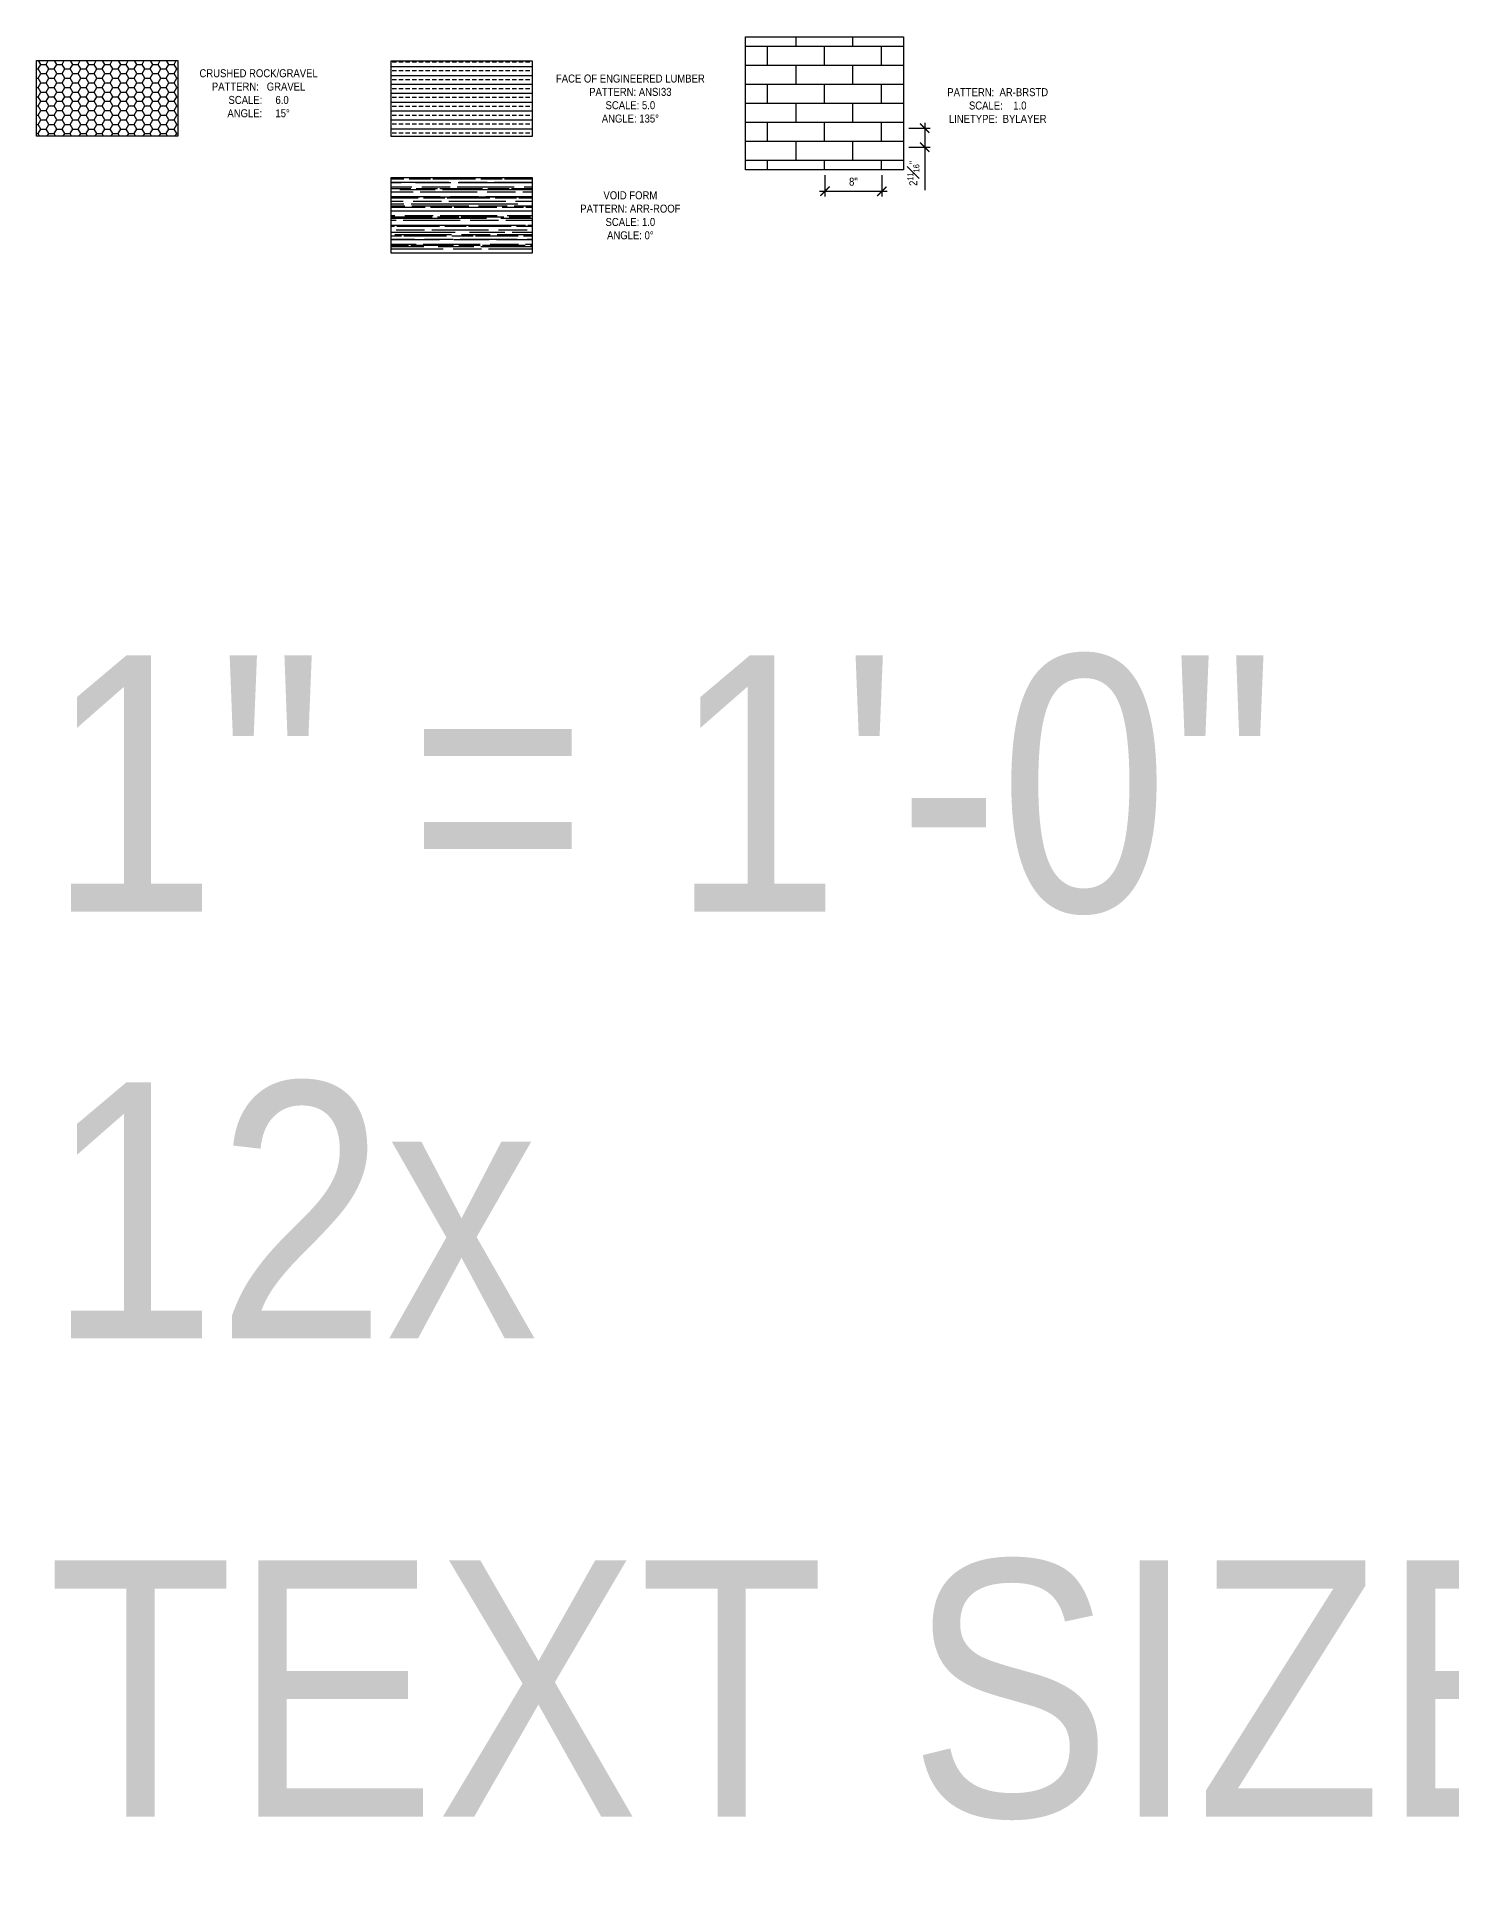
# Model space of a CAD drawing. Header units: inches. Extents: x -2661 to 42767, y -1222 to 9099.
# Drawn here: x 3613.2 to 3812.1, y 1213.3 to 1471.1 of the extents above; entities that cross this region are included whole.
import ezdxf

# ---------------------------------------------------------------- set-up
doc = ezdxf.new("R2010")
doc.units = ezdxf.units.IN
doc.header["$LTSCALE"] = 12
doc.header["$MEASUREMENT"] = 0
doc.header["$PDMODE"] = 3
doc.layers.get('0').update_dxf_attribs({"linetype": 'CONTINUOUS'})
doc.layers.get('DefPoints').update_dxf_attribs({"color": 251, "linetype": 'CONTINUOUS'})
doc.layers.add('S-ANNO-DIMS', color=2, linetype='CONTINUOUS')
doc.layers.add('S-ANNO-NOTE', color=4, linetype='CONTINUOUS')
doc.layers.add('S-ANNO-NONPLOT', color=253, linetype='CONTINUOUS', plot=False, transparency=0.5)
doc.layers.add('S-HATCH-SOIL', color=7, linetype='CONTINUOUS', true_color=0x8f8f8f, transparency=0.8)
doc.layers.add('S-HATCH1', color=1, linetype='CONTINUOUS', transparency=0.5)
doc.styles.add('Arial', font='arial.ttf', dxfattribs={"width": 0.85})
doc.dimstyles.new('DIM-12_Se', dxfattribs={"dimscale": 12, "dimtxt": 0.09375, "dimasz": 0.109375, "dimexe": 0.0625, "dimexo": 0.0625, "dimgap": 0.0625, "dimtad": 1, "dimdec": 4, "dimzin": 11, "dimdsep": 46, "dimlunit": 4, "dimtxsty": 'Arial', "dimblk": 'ARCHTICK', "dimcen": 0.125, "dimdle": 0.0625, "dimclrd": 256, "dimclre": 256, "dimclrt": 4, "dimadec": 0, "dimazin": 0, "dimtfac": 0.75, "dimtdec": 4, "dimtmove": 0, "dimatfit": 3, "dimfxl": 1, "dimfrac": 1, "dimtolj": 1, "dimtzin": 0, "dimarcsym": 0})

# ---------------------------------------------------------------- blocks, each defined once
blk = doc.blocks.new('_ARCHTICK')
at = {"color": 0, "linetype": 'ByBlock', "const_width": 0.15}
blk.add_lwpolyline([(-0.5, -0.5), (0.5, 0.5)], dxfattribs=at)
blk = doc.blocks.new('*D558')
at = {"layer": 'DefPoints', "color": 0, "transparency": 16777216}
for p in [(3724.03, 1452.33), (3732.03, 1452.33), (3732.03, 1449.33)]:
    blk.add_point(p, dxfattribs=at)
at = {"layer": 'S-ANNO-DIMS', "lineweight": -2, "transparency": 16777216}
for p, q in [((3724.03, 1451.58), (3724.03, 1448.58)), ((3732.03, 1451.58), (3732.03, 1448.58)), ((3723.28, 1449.33), (3732.78, 1449.33))]:
    blk.add_line(p, q, dxfattribs=at)
at = {"layer": 'S-ANNO-DIMS', "lineweight": -2, "transparency": 16777216, "xscale": 1.3125, "yscale": 1.3125, "zscale": 1.3125, "rotation": 180}
blk.add_blockref('_ARCHTICK', (3724.03, 1449.33), dxfattribs=at)
at = {"layer": 'S-ANNO-DIMS', "lineweight": -2, "transparency": 16777216, "xscale": 1.3125, "yscale": 1.3125, "zscale": 1.3125}
blk.add_blockref('_ARCHTICK', (3732.03, 1449.33), dxfattribs=at)
at = {"layer": 'S-ANNO-DIMS', "color": 4, "transparency": 16777216, "insert": (3728.03, 1450.66), "char_height": 1.125, "attachment_point": 5, "style": 'Arial'}
blk.add_mtext('\\A1;8"', dxfattribs=at)
blk = doc.blocks.new('*D559')
at = {"layer": 'DefPoints', "color": 0, "transparency": 16777216}
for p in [(3735.06, 1458.18), (3735.06, 1455.51), (3738.06, 1455.51)]:
    blk.add_point(p, dxfattribs=at)
at = {"layer": 'S-ANNO-DIMS', "lineweight": -2, "transparency": 16777216}
for p, q in [((3735.81, 1458.18), (3738.81, 1458.18)), ((3738.06, 1458.93), (3738.06, 1455.51)), ((3735.81, 1455.51), (3738.81, 1455.51)), ((3738.06, 1455.51), (3738.06, 1449.47))]:
    blk.add_line(p, q, dxfattribs=at)
at = {"layer": 'S-ANNO-DIMS', "lineweight": -2, "transparency": 16777216, "xscale": 1.3125, "yscale": 1.3125, "zscale": 1.3125}
for p, rotation in [((3738.06, 1458.18), 90), ((3738.06, 1455.51), 270)]:
    blk.add_blockref('_ARCHTICK', p, dxfattribs=dict(at, rotation=rotation))
at = {"layer": 'S-ANNO-DIMS', "color": 4, "transparency": 16777216, "insert": (3736.45, 1451.84), "char_height": 1.125, "attachment_point": 5, "rotation": 90, "style": 'Arial'}
blk.add_mtext('\\A1;2{\\H0.75x;\\S11#16;}"', dxfattribs=at)

msp = doc.modelspace()

# ---------------------------------------------------------------- hatches: boundary and pattern name
at = {"layer": 'S-HATCH-SOIL'}
h = msp.add_hatch(dxfattribs=at)
h.set_pattern_fill('HONEY', color=256, scale=6, style=0)
h.set_pattern_definition([(0, (4.75514, -48.8145), (1.125, 0.64951905), [0.75, -1.5]), (120, (4.75514, -48.8145), (-1.125, 0.64951905), [0.75, -1.5]), (60, (4.75514, -48.8145), (2e-16, 1.29903811), [-1.5, 0.75])])
h.paths.add_polyline_path([(3613.18669, 1467.68503), (3633.0256, 1467.68503), (3633.0256, 1457.05339), (3613.18669, 1457.05339)])
at = {"layer": 'S-HATCH1', "ltscale": 0.75}
h = msp.add_hatch(dxfattribs=at)
h.set_pattern_fill('AR-BRSTD', color=256, style=0)
h.set_pattern_definition([(0, (3723.961, 1461.6923), (0, 2.667), []), (90, (3723.961, 1461.6923), (-4, 2.667), [2.667, -2.667])])
h.paths.add_polyline_path([(3712.8645, 1471.05223), (3735.05753, 1471.05223), (3735.05753, 1452.33237), (3712.8645, 1452.33237)])
at = {"layer": 'S-HATCH1'}
h = msp.add_hatch(dxfattribs=at)
h.set_pattern_fill('ANSI33', color=252, scale=5, angle=135, style=0)
h.set_pattern_definition([(180, (92.5284, -98.1387), (-2e-16, -1.25), []), (180, (91.9034, -97.5137), (-2e-16, -1.25), [0.625, -0.3125])])
h.paths.add_polyline_path([(3663.0256, 1467.66333), (3682.8645, 1467.66333), (3682.8645, 1457.03169), (3663.0256, 1457.03169)])
h = msp.add_hatch(dxfattribs=at)
h.set_pattern_fill('AR-RROOF', color=256, style=0)
h.set_pattern_definition([(0, (1929.8338, -2007.448), (2.2, 1), [15, -2, 5, -1]), (0, (1931.1638, -2006.948), (-1, 1.33), [3, -0.33, 6, -0.75]), (0, (1930.3338, -2006.598), (5.2, 0.67), [8, -1.4, 4, -1])])
h.paths.add_polyline_path([(3663.0256, 1451.25084), (3682.8645, 1451.25084), (3682.8645, 1440.61921), (3663.0256, 1440.61921)])

# ---------------------------------------------------------------- linework, layer by layer
at = {"layer": 'S-ANNO-NONPLOT', "linetype": 'ByBlock'}
for points in [[(3712.8645, 1471.05223), (3735.05753, 1471.05223), (3735.05753, 1452.33237), (3712.8645, 1452.33237)], [(3613.18669, 1467.68503), (3633.0256, 1467.68503), (3633.0256, 1457.05339), (3613.18669, 1457.05339)], [(3663.0256, 1467.66333), (3682.8645, 1467.66333), (3682.8645, 1457.03169), (3663.0256, 1457.03169)], [(3663.0256, 1451.25084), (3682.8645, 1451.25084), (3682.8645, 1440.61921), (3663.0256, 1440.61921)]]:
    msp.add_lwpolyline(points, close=True, dxfattribs=at)

# ---------------------------------------------------------------- texts
at = {"layer": 'S-ANNO-NOTE', "style": 'Arial'}
for s, insert, char_height, width, attachment_point in [('CRUSHED ROCK/GRAVEL\\PPATTERN:   GRAVEL \\PSCALE:     6.0\\PANGLE:     15%%D', (3644.39327, 1463.09132), 1.125, 29.4226747, 5), ('FACE OF ENGINEERED LUMBER\\PPATTERN:^IANSI33 \\PSCALE:^I5.0\\PANGLE:^I135°', (3696.66982, 1462.34751), 1.125, 29.4226747, 5), ('PATTERN:  AR-BRSTD\\PSCALE:    1.0\\PLINETYPE:  BYLAYER', (3748.32187, 1461.37606), 1.125, 29.4226747, 5), ('VOID FORM\\PPATTERN:^IARR-ROOF \\PSCALE:^I1.0\\PANGLE:^I0°', (3696.66982, 1445.93503), 1.125, 29.4226747, 5), ('\\A1;1" = 1\'-0"\\P12x\\PTEXT SIZE: 1{\\H0.7x;\\S1#8;\\H1.4286x;"}', (3614.73938, 1384.07238), 36, 575.8064626, 1)]:
    msp.add_mtext(s, dxfattribs=dict(at, insert=insert, char_height=char_height, width=width, attachment_point=attachment_point))

# ---------------------------------------------------------------- dimensions: what is measured, and where the dimension line sits
at = {"layer": 'S-ANNO-DIMS'}
for base, p1, p2, angle, picture, middle in [((3738.05753, 1455.51164), (3735.05753, 1458.17864), (3735.05753, 1455.51164), 90, '*D559', (3736.45313, 1451.83647)), ((3732.0348, 1449.33237), (3724.0348, 1452.33237), (3732.0348, 1452.33237), 180, '*D558', (3728.0348, 1450.65676))]:
    dim = msp.add_linear_dim(base=base, p1=p1, p2=p2, angle=angle, dimstyle='DIM-12_Se', dxfattribs=at)
    dim.commit()
    dim.dimension.update_dxf_attribs({"geometry": picture, "text_midpoint": middle})

doc.saveas('drawing.dxf')
